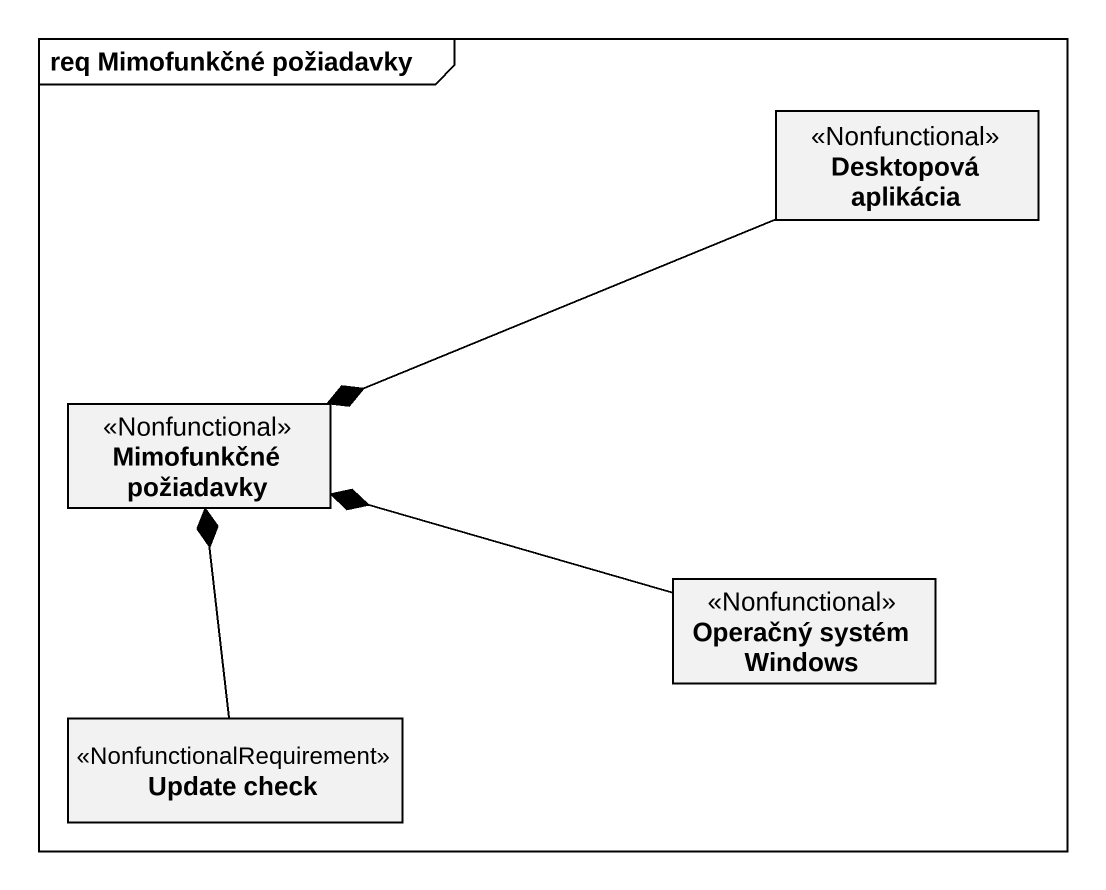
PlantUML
@startuml
mainframe req Mimofunkčné požiadavky
hide circle
hide empty members
class "Desktopová aplikácia" as Desktopová_aplikácia <<Nonfunctional>>
class "Mimofunkčné požiadavky" as Mimofunkčné_požiadavky <<Nonfunctional>>
class "Operačný systém Windows" as Operačný_systém_Windows <<Nonfunctional>>
class "Update check" as Update_check <<NonfunctionalRequirement>>
Desktopová_aplikácia -left-* Mimofunkčné_požiadavky
Operačný_systém_Windows -left-* Mimofunkčné_požiadavky
Update_check -up-* Mimofunkčné_požiadavky
@enduml
